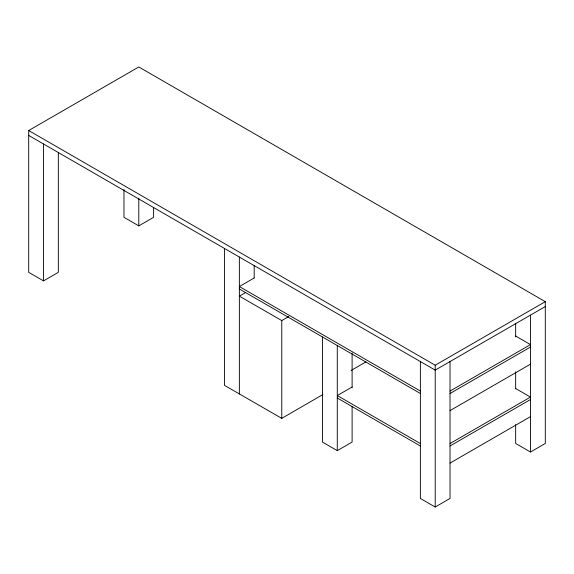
<?xml version="1.0" encoding="UTF-8"?>
<svg xmlns="http://www.w3.org/2000/svg" width="574" height="574" viewBox="0 0 574 574"><rect width="100%" height="100%" fill="white"/><g stroke="black" fill="none" stroke-linecap="round" stroke-linejoin="round"><path stroke-width="0.86" d="M245.564 292.575L239.365 296.17L281.777 320.572L288.758 316.532M224.542 248.492L224.542 385.398L281.777 418.36L322.889 394.546M58.34 152.426L58.34 272.334L43.524 280.887L28.7 272.334L28.7 130.535L138.793 66.971L545.3 301.666L545.3 443.465L530.476 452.018L515.66 443.465L515.66 424.674M123.977 189.585L123.977 217.324L138.793 225.883L153.617 217.324L153.617 207.487M254.182 277.981L239.365 286.541L420.383 391.052M351.209 370.409L365.903 361.921M352.106 387.005L337.282 395.558L420.383 443.537M28.7 130.535L435.207 365.229L545.3 301.666M545.3 306.559L435.207 370.122L28.7 135.428M322.466 336.96L322.466 442.088L337.282 450.64L352.106 442.088L352.106 406.449M450.023 391.052L530.476 344.601L515.66 336.048M450.023 393.499L530.476 347.048M450.023 410.611L530.476 364.16M450.023 443.537L530.476 397.086L515.66 388.533M450.023 445.984L530.476 399.533M450.023 463.096L530.476 416.645M420.383 361.563L420.383 498.469L435.207 507.029L450.023 498.469L450.023 361.563M239.365 288.987L420.383 393.499M337.282 398.004L420.383 445.984M530.476 315.112L530.476 452.018M515.66 323.557L515.66 336.981M515.66 371.88L515.66 388.878M435.207 365.229L435.207 507.029M352.106 352.996L352.106 387.744M337.282 345.519L337.282 450.64M281.777 320.572L281.777 418.36M254.182 265.497L254.182 278.024M239.365 257.052L239.365 393.958M138.793 198.145L138.793 225.883M43.524 143.981L43.524 280.887"/></g></svg>
